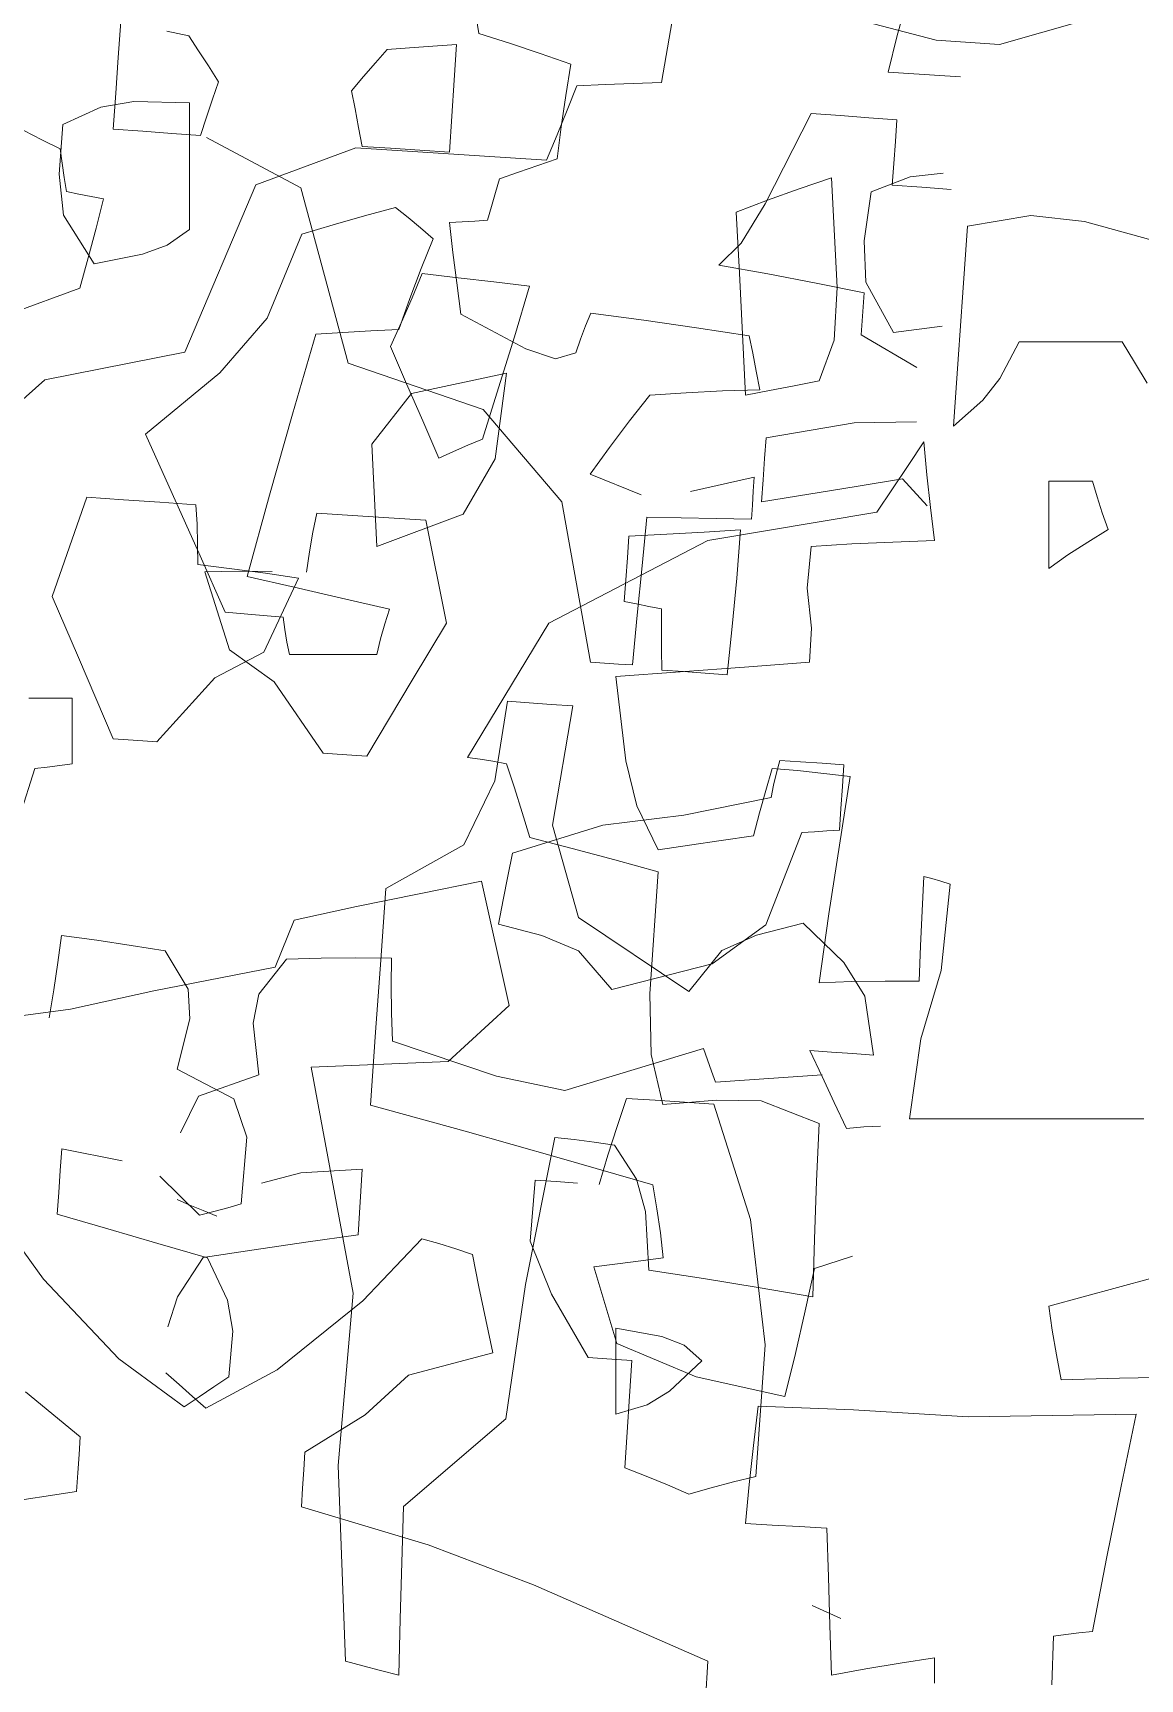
# Model space of a CAD drawing. Header units: millimetres. Extents: x 19901 to 59163, y 13732 to 30178.
# Drawn here: x 29770.2 to 29835.7, y 19800.1 to 19897.3 of the extents above; entities that cross this region are included whole.
import ezdxf

# ---------------------------------------------------------------- set-up
doc = ezdxf.new("R2010")
doc.units = ezdxf.units.MM
doc.layers.add('Verde', color=86, linetype='Continuous', lineweight=5)

msp = doc.modelspace()

# ---------------------------------------------------------------- linework, layer by layer
at = {"layer": 'Verde', "linetype": 'Continuous'}
for p, q in [((29796.256, 19899.237), (29796.589, 19897.276)), ((29821.308, 19897.141), (29821.882, 19899.256)), ((29807.379, 19894.379), (29808.173, 19899.042)), ((29775.428, 19897.971), (29775.275, 19895.853)), ((29779.439, 19897.127), (29778.136, 19897.406)), ((29796.589, 19897.276), (29798.402, 19896.694)), ((29818.99, 19898.069), (29823.613, 19896.879)), ((29827.353, 19896.612), (29832.468, 19898.069)), ((29780.024, 19896.249), (29779.439, 19897.127)), ((29780.607, 19895.35), (29780.024, 19896.249)), ((29790.465, 19895.539), (29791.163, 19896.33)), ((29791.163, 19896.33), (29792.492, 19896.429)), ((29792.492, 19896.429), (29793.862, 19896.526)), ((29793.862, 19896.526), (29795.252, 19896.622)), ((29795.252, 19896.622), (29795.116, 19894.503)), ((29798.402, 19896.694), (29800.213, 19896.091)), ((29820.772, 19894.983), (29821.308, 19897.141)), ((29823.613, 19896.879), (29827.353, 19896.612)), ((29775.275, 19895.853), (29775.123, 19893.735)), ((29781.188, 19894.41), (29780.607, 19895.35)), ((29789.765, 19894.727), (29790.465, 19895.539)), ((29800.213, 19896.091), (29802.022, 19895.447)), ((29802.022, 19895.447), (29801.723, 19893.613)), ((29780.837, 19893.39), (29781.188, 19894.41)), ((29789.063, 19893.874), (29789.765, 19894.727)), ((29795.116, 19894.503), (29794.98, 19892.384)), ((29802.367, 19894.184), (29804.038, 19894.249)), ((29804.038, 19894.249), (29805.708, 19894.314)), ((29805.708, 19894.314), (29807.379, 19894.379)), ((29822.894, 19894.846), (29820.772, 19894.983)), ((29825.037, 19894.709), (29822.894, 19894.846)), ((29775.123, 19893.735), (29774.971, 19891.618)), ((29780.483, 19892.329), (29780.837, 19893.39)), ((29789.272, 19892.816), (29789.063, 19893.874)), ((29801.723, 19893.613), (29801.443, 19891.757)), ((29801.797, 19892.741), (29802.367, 19894.184)), ((29772, 19891.883), (29774.247, 19892.916)), ((29774.247, 19892.916), (29776.185, 19893.251)), ((29776.185, 19893.251), (29779.478, 19893.176)), ((29779.478, 19893.176), (29779.478, 19890.683)), ((29780.127, 19891.247), (29780.483, 19892.329)), ((29789.479, 19891.717), (29789.272, 19892.816)), ((29794.98, 19892.384), (29794.844, 19890.265)), ((29801.205, 19891.278), (29801.797, 19892.741)), ((29816.225, 19892.54), (29813.504, 19887.206)), ((29817.947, 19892.417), (29816.225, 19892.54)), ((29819.628, 19892.296), (29817.947, 19892.417)), ((29821.289, 19892.176), (29819.628, 19892.296)), ((29769.689, 19891.534), (29770.761, 19890.995)), ((29771.781, 19888.953), (29772, 19891.883)), ((29774.971, 19891.618), (29776.717, 19891.492)), ((29776.717, 19891.492), (29778.443, 19891.368)), ((29778.443, 19891.368), (29780.127, 19891.247)), ((29789.685, 19890.597), (29789.479, 19891.717)), ((29801.443, 19891.757), (29801.201, 19889.857)), ((29821.196, 19890.887), (29821.289, 19892.176)), ((29770.761, 19890.995), (29771.833, 19890.455)), ((29771.833, 19890.455), (29771.958, 19889.613)), ((29779.478, 19890.683), (29779.478, 19888.191)), ((29786.053, 19888.151), (29780.488, 19891.122)), ((29783.394, 19888.332), (29789.31, 19890.522)), ((29789.31, 19890.522), (29800.569, 19889.778)), ((29791.37, 19890.488), (29789.685, 19890.597)), ((29793.097, 19890.377), (29791.37, 19890.488)), ((29794.844, 19890.265), (29793.097, 19890.377)), ((29800.569, 19889.778), (29801.205, 19891.278)), ((29821.104, 19889.598), (29821.196, 19890.887)), ((29771.958, 19889.613), (29772.082, 19888.771)), ((29800.066, 19889.467), (29798.93, 19889.078)), ((29801.201, 19889.857), (29800.066, 19889.467)), ((29821.011, 19888.309), (29821.104, 19889.598)), ((29772.034, 19886.536), (29771.781, 19888.953)), ((29772.082, 19888.771), (29772.207, 19887.929)), ((29797.795, 19888.688), (29797.558, 19887.871)), ((29798.93, 19889.078), (29797.795, 19888.688)), ((29815.509, 19888.095), (29817.421, 19888.745)), ((29817.421, 19888.745), (29817.763, 19882.269)), ((29819.763, 19887.924), (29822.071, 19888.811)), ((29822.071, 19888.811), (29824.027, 19889.021)), ((29772.207, 19887.929), (29772.937, 19887.784)), ((29772.937, 19887.784), (29773.667, 19887.639)), ((29773.667, 19887.639), (29774.397, 19887.494)), ((29774.397, 19887.494), (29773.968, 19885.763)), ((29779.208, 19878.448), (29783.394, 19888.332)), ((29779.478, 19888.191), (29779.478, 19885.698)), ((29788.862, 19877.791), (29786.053, 19888.151)), ((29797.558, 19887.871), (29797.32, 19887.053)), ((29813.639, 19887.425), (29815.509, 19888.095)), ((29819.357, 19885.014), (29819.763, 19887.924)), ((29822.757, 19888.184), (29821.011, 19888.309)), ((29824.483, 19888.06), (29822.757, 19888.184)), ((29773.847, 19883.667), (29772.034, 19886.536)), ((29787.971, 19885.972), (29789.818, 19886.502)), ((29789.818, 19886.502), (29791.664, 19886.991)), ((29791.664, 19886.991), (29792.402, 19886.409)), ((29797.32, 19887.053), (29797.083, 19886.236)), ((29811.789, 19886.714), (29813.639, 19887.425)), ((29811.974, 19883.113), (29811.789, 19886.714)), ((29813.504, 19887.206), (29812.089, 19884.885)), ((29829.193, 19886.526), (29825.452, 19885.883)), ((29832.359, 19886.163), (29829.193, 19886.526)), ((29773.968, 19885.763), (29773.496, 19884.014)), ((29779.478, 19885.698), (29778.162, 19884.761)), ((29786.125, 19885.421), (29787.971, 19885.972)), ((29792.402, 19886.409), (29793.141, 19885.787)), ((29793.141, 19885.787), (29793.88, 19885.144)), ((29795.597, 19886.147), (29794.854, 19886.102)), ((29794.854, 19886.102), (29795.045, 19884.328)), ((29796.34, 19886.191), (29795.597, 19886.147)), ((29797.083, 19886.236), (29796.34, 19886.191)), ((29825.452, 19885.883), (29825.175, 19881.978)), ((29836.715, 19884.96), (29832.359, 19886.163)), ((29778.162, 19884.761), (29776.702, 19884.235)), ((29784.08, 19880.45), (29786.125, 19885.421)), ((29793.88, 19885.144), (29793.168, 19883.387)), ((29812.089, 19884.885), (29810.768, 19883.584)), ((29819.454, 19882.586), (29819.357, 19885.014)), ((29773.496, 19884.014), (29773, 19882.226)), ((29776.702, 19884.235), (29773.847, 19883.667)), ((29795.045, 19884.328), (29795.276, 19882.532)), ((29810.768, 19883.584), (29813.666, 19883.071)), ((29793.168, 19883.387), (29792.498, 19881.609)), ((29793.239, 19883.085), (29792.646, 19881.647)), ((29795.35, 19882.841), (29793.239, 19883.085)), ((29797.462, 19882.597), (29795.35, 19882.841)), ((29799.573, 19882.353), (29797.462, 19882.597)), ((29812.159, 19879.513), (29811.974, 19883.113)), ((29813.666, 19883.071), (29816.519, 19882.52)), ((29821.079, 19879.607), (29819.454, 19882.586)), ((29773, 19882.226), (29768.933, 19880.722)), ((29792.498, 19881.609), (29791.849, 19879.79)), ((29792.646, 19881.647), (29792.011, 19880.212)), ((29795.276, 19882.532), (29795.524, 19880.693)), ((29798.683, 19879.359), (29799.573, 19882.353)), ((29816.519, 19882.52), (29819.351, 19881.949)), ((29817.763, 19882.269), (29817.571, 19879.157)), ((29819.351, 19881.949), (29819.291, 19881.121)), ((29825.175, 19881.978), (29824.898, 19878.032)), ((29795.524, 19880.693), (29799.35, 19878.652)), ((29802.884, 19880.008), (29803.206, 19880.755)), ((29803.206, 19880.755), (29806.325, 19880.342)), ((29819.291, 19881.121), (29819.232, 19880.292)), ((29781.276, 19877.222), (29784.08, 19880.45)), ((29790.19, 19879.697), (29788.552, 19879.605)), ((29791.849, 19879.79), (29790.19, 19879.697)), ((29792.011, 19880.212), (29791.356, 19878.778)), ((29802.58, 19879.219), (29802.884, 19880.008)), ((29806.325, 19880.342), (29809.441, 19879.888)), ((29809.441, 19879.888), (29812.556, 19879.414)), ((29819.232, 19880.292), (29819.172, 19879.463)), ((29823.965, 19879.99), (29821.079, 19879.607)), ((29786.956, 19879.513), (29785.574, 19874.777)), ((29788.552, 19879.605), (29786.956, 19879.513)), ((29791.356, 19878.778), (29792.309, 19876.581)), ((29797.75, 19876.348), (29798.683, 19879.359)), ((29802.315, 19878.407), (29802.58, 19879.219)), ((29812.343, 19875.912), (29812.159, 19879.513)), ((29812.556, 19879.414), (29812.767, 19878.38)), ((29817.571, 19879.157), (29816.682, 19876.743)), ((29819.172, 19879.463), (29822.458, 19877.534)), ((29827.37, 19876.897), (29828.499, 19879.051)), ((29828.499, 19879.051), (29830.53, 19879.051)), ((29830.53, 19879.051), (29832.561, 19879.051)), ((29832.561, 19879.051), (29834.592, 19879.051)), ((29834.592, 19879.051), (29835.33, 19877.848)), ((29770.929, 19876.818), (29779.208, 19878.448)), ((29796.844, 19875.054), (29788.862, 19877.791)), ((29799.35, 19878.652), (29801.111, 19878.059)), ((29801.111, 19878.059), (29802.315, 19878.407)), ((29812.767, 19878.38), (29812.977, 19877.325)), ((29824.898, 19878.032), (29824.621, 19874.066)), ((29835.33, 19877.848), (29836.069, 19876.624)), ((29765.592, 19872.056), (29770.929, 19876.818)), ((29776.893, 19873.604), (29781.276, 19877.222)), ((29792.601, 19876.005), (29798.219, 19877.205)), ((29798.219, 19877.205), (29797.545, 19872.148)), ((29812.977, 19877.325), (29813.184, 19876.229)), ((29816.682, 19876.743), (29815.208, 19876.466)), ((29826.365, 19875.605), (29827.37, 19876.897)), ((29790.266, 19873.02), (29792.601, 19876.005)), ((29792.309, 19876.581), (29793.262, 19874.384)), ((29796.793, 19873.297), (29797.75, 19876.348)), ((29806.688, 19875.906), (29805.483, 19874.383)), ((29808.827, 19876.042), (29806.688, 19875.906)), ((29810.986, 19876.157), (29808.827, 19876.042)), ((29813.184, 19876.229), (29810.986, 19876.157)), ((29813.755, 19876.189), (29812.343, 19875.912)), ((29815.208, 19876.466), (29813.755, 19876.189)), ((29801.487, 19869.613), (29796.844, 19875.054)), ((29824.621, 19874.066), (29826.365, 19875.605)), ((29785.574, 19874.777), (29784.214, 19870.001)), ((29793.262, 19874.384), (29794.215, 19872.186)), ((29805.483, 19874.383), (29804.296, 19872.818)), ((29818.768, 19874.268), (29813.553, 19873.388)), ((29822.444, 19874.333), (29818.768, 19874.268)), ((29778.462, 19870.096), (29776.893, 19873.604)), ((29790.556, 19866.958), (29790.266, 19873.02)), ((29795.076, 19872.584), (29795.936, 19872.961)), ((29795.936, 19872.961), (29796.793, 19873.297)), ((29813.553, 19873.388), (29813.465, 19872.164)), ((29822.867, 19873.143), (29821.944, 19871.758)), ((29823.055, 19871.204), (29822.867, 19873.143)), ((29794.215, 19872.186), (29795.076, 19872.584)), ((29797.545, 19872.148), (29795.661, 19868.876)), ((29804.296, 19872.818), (29803.149, 19871.23)), ((29813.465, 19872.164), (29813.374, 19870.899)), ((29803.149, 19871.23), (29806.166, 19870.026)), ((29809.088, 19870.225), (29812.852, 19871.069)), ((29812.852, 19871.069), (29812.799, 19870.24)), ((29813.374, 19870.899), (29813.281, 19869.613)), ((29818.872, 19870.507), (29821.615, 19870.958)), ((29821.944, 19871.758), (29821.021, 19870.373)), ((29821.615, 19870.958), (29823.071, 19869.369)), ((29823.264, 19869.266), (29823.055, 19871.204)), ((29780.032, 19866.588), (29778.462, 19870.096)), ((29784.214, 19870.001), (29782.894, 19865.204)), ((29812.799, 19870.24), (29812.746, 19869.411)), ((29813.281, 19869.613), (29816.087, 19870.059)), ((29816.087, 19870.059), (29818.872, 19870.507)), ((29821.021, 19870.373), (29820.098, 19868.989)), ((29830.253, 19870.835), (29831.087, 19870.835)), ((29830.253, 19869.146), (29830.253, 19870.835)), ((29831.087, 19870.835), (29831.942, 19870.835)), ((29831.942, 19870.835), (29832.838, 19870.835)), ((29832.838, 19870.835), (29833.118, 19869.908)), ((29773.409, 19869.887), (29771.376, 19864.017)), ((29775.592, 19869.73), (29773.409, 19869.887)), ((29777.734, 19869.576), (29775.592, 19869.73)), ((29779.855, 19869.423), (29777.734, 19869.576)), ((29779.931, 19868.28), (29779.855, 19869.423)), ((29803.176, 19860.127), (29801.487, 19869.613)), ((29820.098, 19868.989), (29810.114, 19867.323)), ((29812.746, 19869.411), (29812.693, 19868.582)), ((29823.514, 19867.327), (29823.264, 19869.266)), ((29830.253, 19867.416), (29830.253, 19869.146)), ((29833.118, 19869.908), (29833.419, 19868.961)), ((29833.419, 19868.961), (29833.761, 19867.973)), ((29779.962, 19867.098), (29779.931, 19868.28)), ((29786.768, 19867.815), (29786.998, 19868.937)), ((29786.998, 19868.937), (29789.121, 19868.801)), ((29789.121, 19868.801), (29791.263, 19868.663)), ((29795.661, 19868.876), (29790.556, 19866.958)), ((29791.263, 19868.663), (29793.447, 19868.523)), ((29793.447, 19868.523), (29794.666, 19862.432)), ((29806.502, 19868.702), (29806.225, 19865.825)), ((29808.538, 19868.664), (29806.502, 19868.702)), ((29810.595, 19868.624), (29808.538, 19868.664)), ((29812.693, 19868.582), (29810.595, 19868.624)), ((29779.972, 19865.898), (29779.962, 19867.098)), ((29786.577, 19866.648), (29786.768, 19867.815)), ((29810.114, 19867.323), (29800.725, 19862.437)), ((29805.453, 19867.584), (29805.361, 19866.295)), ((29807.68, 19867.701), (29805.453, 19867.584)), ((29809.886, 19867.821), (29807.68, 19867.701)), ((29812.051, 19867.943), (29809.886, 19867.821)), ((29811.818, 19865.09), (29812.051, 19867.943)), ((29816.221, 19866.958), (29818.624, 19867.115)), ((29818.624, 19867.115), (29821.048, 19867.231)), ((29821.048, 19867.231), (29823.514, 19867.327)), ((29830.253, 19865.665), (29830.253, 19867.416)), ((29832.564, 19867.231), (29831.388, 19866.469)), ((29833.761, 19867.973), (29832.564, 19867.231)), ((29781.601, 19863.08), (29780.032, 19866.588)), ((29786.405, 19865.46), (29786.577, 19866.648)), ((29805.361, 19866.295), (29805.268, 19865.006)), ((29815.991, 19864.509), (29816.221, 19866.958)), ((29831.388, 19866.469), (29830.253, 19865.665)), ((29781.987, 19865.657), (29779.972, 19865.898)), ((29780.393, 19865.476), (29782.365, 19865.507)), ((29781.841, 19860.871), (29780.393, 19865.476)), ((29783.981, 19865.397), (29781.987, 19865.657)), ((29782.365, 19865.507), (29784.375, 19865.495)), ((29782.894, 19865.204), (29785.667, 19864.557)), ((29783.872, 19860.733), (29785.931, 19865.099)), ((29785.931, 19865.099), (29783.981, 19865.397)), ((29806.225, 19865.825), (29805.945, 19862.906)), ((29811.545, 19862.241), (29811.818, 19865.09)), ((29785.667, 19864.557), (29788.46, 19863.911)), ((29805.268, 19865.006), (29805.175, 19863.716)), ((29816.234, 19862.143), (29815.991, 19864.509)), ((29771.376, 19864.017), (29772.921, 19860.419)), ((29788.46, 19863.911), (29791.295, 19863.265)), ((29791.295, 19863.265), (29791.021, 19862.407)), ((29805.175, 19863.716), (29805.905, 19863.571)), ((29805.905, 19863.571), (29806.635, 19863.426)), ((29806.635, 19863.426), (29807.365, 19863.281)), ((29807.365, 19863.281), (29807.372, 19862.078)), ((29782.713, 19862.988), (29781.601, 19863.08)), ((29783.844, 19862.896), (29782.713, 19862.988)), ((29785.017, 19862.803), (29783.844, 19862.896)), ((29785.113, 19862.065), (29785.017, 19862.803)), ((29791.021, 19862.407), (29790.768, 19861.507)), ((29794.666, 19862.432), (29792.649, 19859.077)), ((29800.725, 19862.437), (29795.911, 19854.495)), ((29805.945, 19862.906), (29805.664, 19859.968)), ((29811.251, 19859.392), (29811.545, 19862.241)), ((29785.229, 19861.326), (29785.113, 19862.065)), ((29785.386, 19860.588), (29785.229, 19861.326)), ((29790.768, 19861.507), (29790.556, 19860.588)), ((29807.372, 19862.078), (29807.378, 19860.874)), ((29816.128, 19860.126), (29816.234, 19862.143)), ((29772.921, 19860.419), (29774.975, 19855.613)), ((29780.989, 19859.202), (29783.872, 19860.733)), ((29784.49, 19858.964), (29781.841, 19860.871)), ((29787.075, 19860.588), (29785.386, 19860.588)), ((29788.806, 19860.588), (29787.075, 19860.588)), ((29790.556, 19860.588), (29788.806, 19860.588)), ((29807.378, 19860.874), (29807.384, 19859.67)), ((29804.005, 19860.074), (29803.176, 19860.127)), ((29804.835, 19860.021), (29804.005, 19860.074)), ((29804.681, 19859.295), (29808.469, 19859.572)), ((29805.265, 19854.3), (29804.681, 19859.295)), ((29805.664, 19859.968), (29804.835, 19860.021)), ((29807.384, 19859.67), (29808.673, 19859.578)), ((29808.469, 19859.572), (29812.278, 19859.849)), ((29808.673, 19859.578), (29809.962, 19859.485)), ((29809.962, 19859.485), (29811.251, 19859.392)), ((29812.278, 19859.849), (29816.128, 19860.126)), ((29777.553, 19855.428), (29780.989, 19859.202)), ((29787.383, 19854.759), (29784.49, 19858.964)), ((29792.649, 19859.077), (29789.962, 19854.593)), ((29769.997, 19858.003), (29771.265, 19858.003)), ((29771.265, 19858.003), (29772.554, 19858.003)), ((29772.554, 19858.003), (29772.554, 19856.71)), ((29798.273, 19857.826), (29797.535, 19853.131)), ((29799.562, 19857.733), (29798.273, 19857.826)), ((29800.851, 19857.641), (29799.562, 19857.733)), ((29802.141, 19857.548), (29800.851, 19857.641)), ((29800.925, 19850.509), (29802.141, 19857.548)), ((29772.554, 19856.71), (29772.554, 19855.418)), ((29772.554, 19855.418), (29772.554, 19854.125)), ((29774.975, 19855.613), (29775.869, 19855.549)), ((29775.869, 19855.549), (29776.721, 19855.488)), ((29776.721, 19855.488), (29777.553, 19855.428)), ((29788.215, 19854.705), (29787.383, 19854.759)), ((29789.068, 19854.651), (29788.215, 19854.705)), ((29789.962, 19854.593), (29789.068, 19854.651)), ((29795.911, 19854.495), (29796.653, 19854.399)), ((29796.653, 19854.399), (29797.415, 19854.283)), ((29770.339, 19853.848), (29768.571, 19848.268)), ((29771.077, 19853.941), (29770.339, 19853.848)), ((29771.816, 19854.033), (29771.077, 19853.941)), ((29772.554, 19854.125), (29771.816, 19854.033)), ((29797.415, 19854.283), (29798.219, 19854.125)), ((29798.219, 19854.125), (29798.68, 19852.713)), ((29805.912, 19851.643), (29805.265, 19854.3)), ((29813.913, 19853.848), (29813.543, 19852.553)), ((29815.417, 19853.729), (29813.913, 19853.848)), ((29813.999, 19852.864), (29814.162, 19853.594)), ((29814.162, 19853.594), (29814.367, 19854.321)), ((29814.367, 19854.321), (29815.592, 19854.242)), ((29816.962, 19853.568), (29815.417, 19853.729)), ((29815.592, 19854.242), (29816.858, 19854.161)), ((29816.858, 19854.161), (29818.144, 19854.078)), ((29818.528, 19853.387), (29816.962, 19853.568)), ((29818.144, 19854.078), (29818.061, 19852.788)), ((29797.535, 19853.131), (29795.689, 19849.339)), ((29798.68, 19852.713), (29799.142, 19851.26)), ((29813.543, 19852.553), (29813.174, 19851.236)), ((29813.856, 19852.133), (29813.999, 19852.864)), ((29817.886, 19849.325), (29818.528, 19853.387)), ((29818.061, 19852.788), (29817.978, 19851.498)), ((29807.173, 19849.048), (29805.912, 19851.643)), ((29808.688, 19851.095), (29813.856, 19852.133)), ((29817.978, 19851.498), (29817.895, 19850.209)), ((29798.567, 19848.86), (29803.898, 19850.505)), ((29799.142, 19851.26), (29799.603, 19849.786)), ((29802.477, 19845.06), (29800.925, 19850.509)), ((29803.898, 19850.505), (29808.688, 19851.095)), ((29813.174, 19851.236), (29812.805, 19849.879)), ((29799.603, 19849.786), (29802.099, 19849.137)), ((29810.893, 19849.602), (29809.023, 19849.325)), ((29812.805, 19849.879), (29810.893, 19849.602)), ((29815.667, 19850.074), (29813.545, 19844.619)), ((29816.41, 19850.119), (29815.667, 19850.074)), ((29817.153, 19850.164), (29816.41, 19850.119)), ((29817.895, 19850.209), (29817.153, 19850.164)), ((29795.689, 19849.339), (29791.093, 19846.773)), ((29798.294, 19847.486), (29798.567, 19848.86)), ((29802.099, 19849.137), (29804.616, 19848.467)), ((29809.023, 19849.325), (29807.173, 19849.048)), ((29817.263, 19845.263), (29817.886, 19849.325)), ((29804.616, 19848.467), (29807.173, 19847.755)), ((29807.173, 19847.755), (29806.691, 19840.538)), ((29791.093, 19846.773), (29790.788, 19842.533)), ((29796.741, 19847.202), (29793.049, 19846.46)), ((29798.379, 19839.86), (29796.741, 19847.202)), ((29798.019, 19846.092), (29798.294, 19847.486)), ((29822.867, 19847.478), (29822.775, 19845.444)), ((29823.356, 19847.359), (29822.867, 19847.478)), ((29823.886, 19847.198), (29823.356, 19847.359)), ((29824.437, 19847.017), (29823.886, 19847.198)), ((29823.897, 19841.929), (29824.437, 19847.017)), ((29789.356, 19845.697), (29785.663, 19844.894)), ((29793.049, 19846.46), (29789.356, 19845.697)), ((29797.742, 19844.658), (29798.019, 19846.092)), ((29785.663, 19844.894), (29785.294, 19843.97)), ((29800.3, 19843.996), (29797.742, 19844.658)), ((29808.98, 19840.674), (29802.477, 19845.06)), ((29815.75, 19844.723), (29812.991, 19844.013)), ((29818.144, 19842.402), (29815.75, 19844.723)), ((29816.682, 19841.201), (29817.263, 19845.263)), ((29822.775, 19845.444), (29822.683, 19843.389)), ((29771.708, 19842.4), (29771.918, 19843.985)), ((29771.918, 19843.985), (29774, 19843.716)), ((29774, 19843.716), (29776.038, 19843.408)), ((29785.294, 19843.97), (29784.925, 19843.047)), ((29802.473, 19843.093), (29800.3, 19843.996)), ((29813.545, 19844.619), (29810.371, 19842.315)), ((29812.991, 19844.013), (29810.938, 19843.108)), ((29776.038, 19843.408), (29778.055, 19843.082)), ((29778.055, 19843.082), (29779.397, 19840.815)), ((29784.925, 19843.047), (29784.555, 19842.124)), ((29804.433, 19840.805), (29802.473, 19843.093)), ((29810.938, 19843.108), (29808.98, 19840.674)), ((29822.683, 19843.389), (29822.59, 19841.293)), ((29771.475, 19840.774), (29771.708, 19842.4)), ((29784.555, 19842.124), (29777.372, 19840.729)), ((29785.214, 19842.595), (29783.577, 19840.531)), ((29787.255, 19842.645), (29785.214, 19842.595)), ((29789.316, 19842.674), (29787.255, 19842.645)), ((29791.416, 19842.659), (29789.316, 19842.674)), ((29790.788, 19842.533), (29790.482, 19838.274)), ((29791.409, 19841.059), (29791.416, 19842.659)), ((29810.371, 19842.315), (29804.433, 19840.805)), ((29819.389, 19840.41), (29818.144, 19842.402)), ((29822.7, 19837.888), (29823.897, 19841.929)), ((29771.199, 19839.132), (29771.475, 19840.774)), ((29779.397, 19840.815), (29779.501, 19839.07)), ((29791.42, 19839.417), (29791.409, 19841.059)), ((29818.624, 19841.266), (29816.682, 19841.201)), ((29820.587, 19841.29), (29818.624, 19841.266)), ((29822.59, 19841.293), (29820.587, 19841.29)), ((29777.372, 19840.729), (29772.445, 19839.642)), ((29783.577, 19840.531), (29783.237, 19838.816)), ((29794.765, 19836.541), (29798.379, 19839.86)), ((29806.691, 19840.538), (29806.763, 19836.971)), ((29819.91, 19836.927), (29819.389, 19840.41)), ((29772.445, 19839.642), (29766.184, 19838.801)), ((29779.501, 19839.07), (29778.755, 19836.09)), ((29783.237, 19838.816), (29783.572, 19835.762)), ((29791.471, 19837.752), (29791.42, 19839.417)), ((29790.482, 19838.274), (29790.173, 19833.973)), ((29822.037, 19833.169), (29822.7, 19837.888)), ((29797.631, 19835.678), (29791.471, 19837.752)), ((29809.851, 19837.312), (29801.671, 19834.829)), ((29806.763, 19836.971), (29807.45, 19834)), ((29810.086, 19836.649), (29809.851, 19837.312)), ((29816.135, 19837.198), (29817.421, 19837.106)), ((29816.858, 19835.665), (29816.135, 19837.198)), ((29817.421, 19837.106), (29818.686, 19837.015)), ((29818.686, 19837.015), (29819.91, 19836.927)), ((29778.755, 19836.09), (29782.103, 19834.351)), ((29786.679, 19836.216), (29794.765, 19836.541)), ((29789.154, 19822.874), (29786.679, 19836.216)), ((29810.321, 19835.986), (29810.086, 19836.649)), ((29810.556, 19835.324), (29810.321, 19835.986)), ((29783.572, 19835.762), (29780.02, 19834.493)), ((29801.671, 19834.829), (29797.631, 19835.678)), ((29816.858, 19835.762), (29810.556, 19835.324)), ((29817.581, 19834.133), (29816.858, 19835.665)), ((29780.02, 19834.493), (29778.96, 19832.344)), ((29782.103, 19834.351), (29782.862, 19832.079)), ((29790.173, 19833.973), (29795.773, 19832.433)), ((29804.749, 19832.709), (29805.314, 19834.365)), ((29805.314, 19834.365), (29807, 19834.257)), ((29807, 19834.257), (29808.726, 19834.146)), ((29807.45, 19834), (29810.623, 19834.267)), ((29808.726, 19834.146), (29810.473, 19834.034)), ((29810.473, 19834.034), (29812.625, 19827.208)), ((29810.623, 19834.267), (29813.263, 19834.226)), ((29813.263, 19834.226), (29816.682, 19832.892)), ((29818.304, 19832.6), (29817.581, 19834.133)), ((29826.652, 19833.169), (29822.037, 19833.169)), ((29831.268, 19833.169), (29826.652, 19833.169)), ((29835.884, 19833.169), (29831.268, 19833.169)), ((29782.862, 19832.079), (29782.534, 19828.136)), ((29795.773, 19832.433), (29801.33, 19830.854)), ((29801.08, 19832.061), (29799.333, 19823.377)), ((29802.216, 19831.942), (29801.08, 19832.061)), ((29804.201, 19831.011), (29804.749, 19832.709)), ((29816.682, 19832.892), (29816.525, 19829.476)), ((29819.324, 19832.684), (29818.304, 19832.6)), ((29820.322, 19832.729), (29819.324, 19832.684)), ((29771.939, 19831.396), (29771.846, 19830.107)), ((29775.512, 19830.687), (29771.939, 19831.396)), ((29803.392, 19831.781), (29802.216, 19831.942)), ((29804.588, 19831.6), (29803.392, 19831.781)), ((29805.895, 19829.603), (29804.588, 19831.6)), ((29771.846, 19830.107), (29771.754, 19828.818)), ((29786.054, 19829.97), (29789.69, 19830.188)), ((29789.69, 19830.188), (29789.607, 19828.899)), ((29801.33, 19830.854), (29806.864, 19829.257)), ((29803.693, 19829.289), (29804.201, 19831.011)), ((29780.08, 19827.479), (29777.732, 19829.767)), ((29783.729, 19829.358), (29786.054, 19829.97)), ((29799.62, 19825.943), (29799.916, 19829.532)), ((29799.916, 19829.532), (29801.141, 19829.453)), ((29801.141, 19829.453), (29802.407, 19829.372)), ((29806.421, 19827.688), (29805.895, 19829.603)), ((29806.864, 19829.257), (29807.106, 19827.848)), ((29816.525, 19829.476), (29816.409, 19826.061)), ((29771.754, 19828.818), (29771.661, 19827.529)), ((29778.751, 19828.393), (29779.497, 19828.068)), ((29782.534, 19828.136), (29781.75, 19827.915)), ((29789.607, 19828.899), (29789.524, 19827.609)), ((29770.857, 19823.689), (29767.886, 19827.8)), ((29771.661, 19827.529), (29774.65, 19826.666)), ((29779.497, 19828.068), (29780.285, 19827.74)), ((29780.925, 19827.696), (29780.08, 19827.479)), ((29780.285, 19827.74), (29781.093, 19827.41)), ((29781.75, 19827.915), (29780.925, 19827.696)), ((29789.524, 19827.609), (29789.441, 19826.319)), ((29806.619, 19824.214), (29806.421, 19827.688)), ((29807.106, 19827.848), (29807.305, 19826.421)), ((29812.625, 19827.208), (29813.506, 19819.805)), ((29774.65, 19826.666), (29777.619, 19825.805)), ((29789.441, 19826.319), (29786.363, 19825.869)), ((29807.305, 19826.421), (29807.481, 19824.955)), ((29777.619, 19825.805), (29780.546, 19824.947)), ((29783.305, 19825.418), (29780.288, 19824.964)), ((29786.363, 19825.869), (29783.305, 19825.418)), ((29789.717, 19822.406), (29793.218, 19826.076)), ((29793.218, 19826.076), (29794.218, 19825.8)), ((29794.218, 19825.8), (29795.215, 19825.482)), ((29795.215, 19825.482), (29796.211, 19825.144)), ((29800.875, 19822.809), (29799.62, 19825.943)), ((29816.409, 19826.061), (29816.313, 19822.645)), ((29780.288, 19824.964), (29778.779, 19822.646)), ((29780.546, 19824.947), (29781.727, 19822.445)), ((29796.211, 19825.144), (29796.579, 19823.243)), ((29804.767, 19824.595), (29803.369, 19824.417)), ((29803.369, 19824.417), (29804.737, 19819.89)), ((29806.144, 19824.773), (29804.767, 19824.595)), ((29807.481, 19824.955), (29806.144, 19824.773)), ((29815.86, 19821.826), (29816.412, 19824.313)), ((29816.412, 19824.313), (29818.659, 19825.05)), ((29775.308, 19818.978), (29770.857, 19823.689)), ((29799.333, 19823.377), (29798.181, 19815.451)), ((29809.851, 19823.725), (29806.619, 19824.214)), ((29813.082, 19823.195), (29809.851, 19823.725)), ((29834.315, 19823.199), (29836.346, 19823.753)), ((29778.779, 19822.646), (29778.21, 19820.884)), ((29781.727, 19822.445), (29782.052, 19820.622)), ((29784.67, 19818.341), (29789.717, 19822.406)), ((29788.265, 19812.692), (29789.154, 19822.874)), ((29796.579, 19823.243), (29796.985, 19821.298)), ((29803.036, 19819.063), (29800.875, 19822.809)), ((29816.313, 19822.645), (29813.082, 19823.195)), ((29830.253, 19822.091), (29832.284, 19822.645)), ((29832.284, 19822.645), (29834.315, 19823.199)), ((29815.284, 19819.3), (29815.86, 19821.826)), ((29830.465, 19820.679), (29830.253, 19822.091)), ((29782.052, 19820.622), (29781.799, 19817.915)), ((29796.985, 19821.298), (29797.41, 19819.332)), ((29804.681, 19820.799), (29807.392, 19820.296)), ((29804.681, 19819.133), (29804.681, 19820.799)), ((29830.718, 19819.226), (29830.465, 19820.679)), ((29804.737, 19819.89), (29809.416, 19817.922)), ((29807.392, 19820.296), (29808.709, 19819.793)), ((29808.709, 19819.793), (29809.758, 19818.86)), ((29813.506, 19819.805), (29812.946, 19812.043)), ((29779.174, 19816.16), (29775.308, 19818.978)), ((29797.41, 19819.332), (29792.427, 19818.031)), ((29803.869, 19819.009), (29803.036, 19819.063)), ((29804.722, 19818.954), (29803.869, 19819.009)), ((29804.681, 19817.448), (29804.681, 19819.133)), ((29805.616, 19818.897), (29804.722, 19818.954)), ((29805.48, 19816.778), (29805.616, 19818.897)), ((29809.758, 19818.86), (29807.847, 19817.082)), ((29814.666, 19816.756), (29815.284, 19819.3)), ((29830.991, 19817.752), (29830.718, 19819.226)), ((29778.094, 19818.167), (29778.882, 19817.469)), ((29778.882, 19817.469), (29779.669, 19816.771)), ((29780.457, 19816.073), (29784.67, 19818.341)), ((29781.799, 19817.915), (29780.924, 19817.33)), ((29792.427, 19818.031), (29789.864, 19815.671)), ((29804.681, 19815.721), (29804.681, 19817.448)), ((29809.416, 19817.922), (29814.666, 19816.756)), ((29834.434, 19817.841), (29830.991, 19817.752)), ((29837.919, 19817.909), (29834.434, 19817.841)), ((29769.8, 19817.036), (29773.03, 19814.38)), ((29780.049, 19816.745), (29779.174, 19816.16)), ((29779.669, 19816.771), (29780.457, 19816.073)), ((29780.924, 19817.33), (29780.049, 19816.745)), ((29805.344, 19814.659), (29805.48, 19816.778)), ((29807.847, 19817.082), (29806.531, 19816.268)), ((29789.864, 19815.671), (29786.303, 19813.477)), ((29806.531, 19816.268), (29804.681, 19815.721)), ((29812.808, 19813.875), (29813.082, 19816.183)), ((29813.082, 19816.183), (29818.71, 19815.981)), ((29818.71, 19815.981), (29825.486, 19815.554)), ((29825.486, 19815.554), (29835.423, 19815.721)), ((29835.423, 19815.721), (29834.527, 19811.471)), ((29798.181, 19815.451), (29792.126, 19810.274)), ((29805.207, 19812.54), (29805.344, 19814.659)), ((29773.03, 19814.38), (29772.955, 19813.34)), ((29812.555, 19811.567), (29812.808, 19813.875)), ((29772.955, 19813.34), (29772.878, 19812.259)), ((29786.303, 19813.477), (29786.237, 19812.436)), ((29788.71, 19801.135), (29788.265, 19812.692)), ((29772.878, 19812.259), (29772.799, 19811.157)), ((29786.237, 19812.436), (29786.167, 19811.355)), ((29806.472, 19812.062), (29805.207, 19812.54)), ((29807.734, 19811.542), (29806.472, 19812.062)), ((29811.631, 19811.73), (29810.313, 19811.376)), ((29812.946, 19812.043), (29811.631, 19811.73)), ((29772.799, 19811.157), (29765.074, 19809.951)), ((29786.167, 19811.355), (29786.096, 19810.253)), ((29808.994, 19811.002), (29807.734, 19811.542)), ((29810.313, 19811.376), (29808.994, 19811.002)), ((29812.343, 19809.259), (29812.555, 19811.567)), ((29834.527, 19811.471), (29833.672, 19807.201)), ((29786.096, 19810.253), (29793.586, 19808.01)), ((29792.126, 19810.274), (29792.033, 19806.951)), ((29813.916, 19809.167), (29812.343, 19809.259)), ((29815.509, 19809.074), (29813.916, 19809.167)), ((29817.144, 19808.982), (29815.509, 19809.074)), ((29817.236, 19806.117), (29817.144, 19808.982)), ((29793.586, 19808.01), (29799.813, 19805.644)), ((29792.033, 19806.951), (29791.941, 19803.627)), ((29833.672, 19807.201), (29832.838, 19802.889)), ((29817.328, 19803.231), (29817.236, 19806.117)), ((29799.813, 19805.644), (29810.117, 19801.124)), ((29816.279, 19804.423), (29817.979, 19803.653)), ((29791.941, 19803.627), (29791.849, 19800.304)), ((29817.421, 19800.304), (29817.328, 19803.231)), ((29832.838, 19802.889), (29832.034, 19802.797)), ((29830.53, 19802.612), (29830.437, 19799.723)), ((29831.272, 19802.704), (29830.53, 19802.612)), ((29832.034, 19802.797), (29831.272, 19802.704)), ((29789.729, 19800.858), (29788.71, 19801.135)), ((29810.117, 19801.124), (29809.982, 19798.81)), ((29821.483, 19801.015), (29819.452, 19800.67)), ((29823.514, 19801.32), (29821.483, 19801.015)), ((29823.514, 19799.839), (29823.514, 19801.32)), ((29790.768, 19800.581), (29789.729, 19800.858)), ((29791.849, 19800.304), (29790.768, 19800.581)), ((29819.452, 19800.67), (29817.421, 19800.304))]:
    msp.add_line(p, q, dxfattribs=at)

doc.saveas('drawing.dxf')
